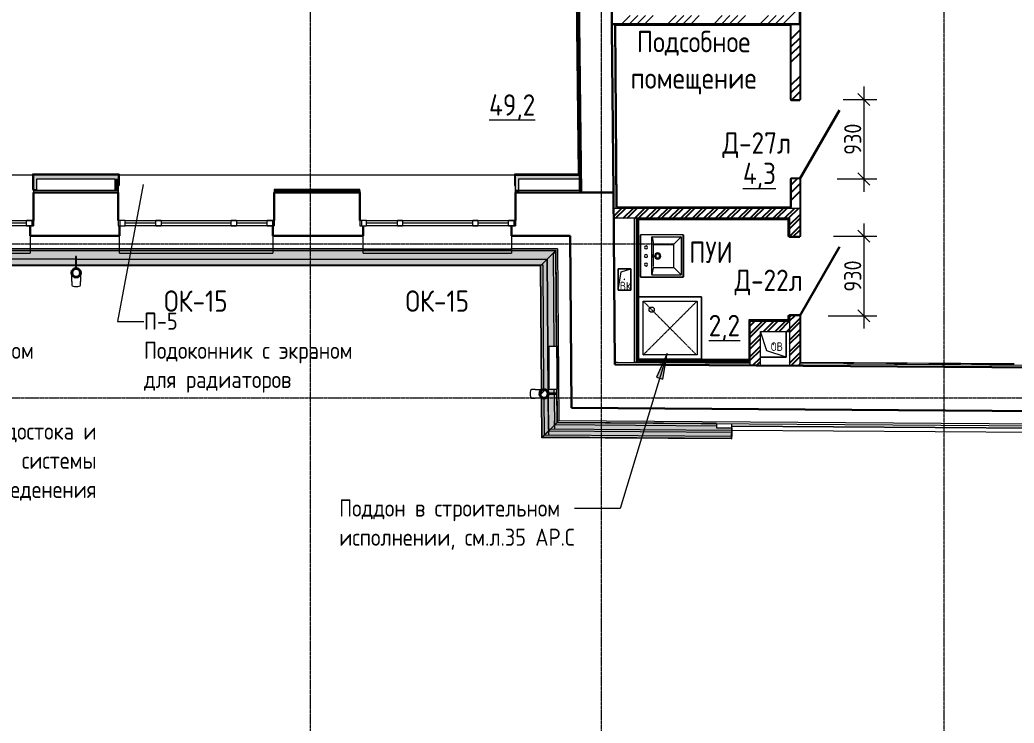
# Model space of a CAD drawing. Header units: millimetres. Extents: x -25149 to 64359, y -29707 to 46678.
# Drawn here: x 35055 to 46668, y -3807 to 4415 of the extents above; entities that cross this region are included whole.
import ezdxf

# ---------------------------------------------------------------- set-up
doc = ezdxf.new("R2010")
doc.units = ezdxf.units.MM
doc.linetypes.add('ADSK_Линия сетки', pattern=[25, 20, -2.5, 0, -2.5])
doc.linetypes.add('Hidden', pattern=[7.14375, 4.7625, -2.38125])
for name, color, linetype, lineweight in [('_ Окна', 7, 'Continuous', 9), ('Аннотация', 7, 'Continuous', 9), ('Двери', 7, 'Continuous', 9), ('Марки дверей', 7, 'Continuous', 20), ('Марки окон', 7, 'Continuous', 20), ('Марки помещений', 7, 'Continuous', 20), ('Обобщенные модели', 7, 'Continuous', 18), ('Ограждение', 7, 'Continuous', 9), ('Окна', 7, 'Continuous', 9), ('Оси', 7, 'Continuous', 9), ('Перекрытие', 7, 'Continuous', 18), ('Размеры', 7, 'Continuous', 5), ('Сантехника', 7, 'Continuous', 18), ('Стены внутренние', 7, 'Continuous', 18), ('Стены наружные', 7, 'Continuous', 18), ('Стены несущие', 7, 'Continuous', 30), ('Стены отделка', 7, 'Continuous', 30), ('Стены штриховка', 7, 'Continuous', 9)]:
    doc.layers.add(name, color=color, linetype=linetype, lineweight=lineweight)
doc.styles.add('GOST Common_2', font='GOST_Common.ttf', dxfattribs={"width": 0.9, "height": 250})
doc.styles.add('GOST Common_4', font='GOST_Common.ttf', dxfattribs={"width": 0.9, "height": 200})
doc.styles.add('GOST Common_5', font='GOST_Common.ttf', dxfattribs={"width": 0.9, "height": 100})
doc.styles.add('GOST Common_6', font='GOST_Common.ttf', dxfattribs={"width": 0.9, "height": 200})
doc.dimstyles.new('ADSK_Основной_2_мм', dxfattribs={"dimscale": 304.8, "dimtxt": 201.142999, "dimasz": 0.463911, "dimexe": 0.492126, "dimexo": 0.492126, "dimgap": 0.098425, "dimtad": 1, "dimrnd": 0.01, "dimdsep": 46, "dimtxsty": 'GOST Common_6', "dimblk1": 'OBLIQUE', "dimblk2": 'OBLIQUE', "dimsah": 1, "dimcen": 0.09, "dimdle": 0.492126, "dimazin": 2, "dimtfac": 1, "dimtdec": 4, "dimtix": 1, "dimtmove": 0, "dimatfit": 3, "dimfxl": 1, "dimtvp": 1, "dimtolj": 1, "dimtzin": 0, "dimlwd": 20, "dimlwe": 20, "dimarcsym": 2})

# ---------------------------------------------------------------- blocks, each defined once
blk = doc.blocks.new('AC_Дверь_Однопольная_Деревянная - 900х2100Н композитная Д-22л-6552334-План 2-го этажа')
at = {"layer": 'Двери', "lineweight": 30}
blk.add_line((465, 75), (-340, 540), dxfattribs=at)
blk = doc.blocks.new('AC_Дверь_Однопольная_Стальная - 900х2100Н Д27л-6552346-План 2-го этажа')
at = {"layer": 'Двери', "lineweight": 30}
blk.add_line((465, 75), (-340, 540), dxfattribs=at)
blk = doc.blocks.new('Sink - Cleaners _1_ - 400 x 500mm-663687-План 2-го этажа')
at = {"layer": 'Сантехника'}
for p, q in [((-249, 5), (-249, 495)), ((-247, 495), (-247, 0)), ((-244, 500), (244, 500)), ((244, 498), (-244, 498)), ((-224, 135), (-224, 470)), ((-219, 475), (219, 475)), ((-219, 470), (-138, 388)), ((219, 470), (137, 388)), ((224, 470), (224, 135)), ((247, 0), (247, 495)), ((249, 495), (249, 5)), ((-134, 155), (-134, 380)), ((-129, 385), (131, 385)), ((136, 155), (136, 380)), ((-219, 135), (-139, 151)), ((219, 130), (-219, 130)), ((-126, 150), (-129, 150)), ((124, 150), (-126, 150)), ((219, 135), (140, 150)), ((-247, 0), (247, 0)), ((244, 0), (-244, 0))]:
    blk.add_line(p, q, dxfattribs=at)
for centre, radius, start, end in [((-244, 495), 5, 90, 180), ((-244, 495), 3, 90, 180), ((-219, 470), 5, 90, 180), ((219, 470), 5, 0, 90), ((244, 495), 5, 0, 90), ((244, 495), 3, 0, 90), ((-129, 380), 5, 90, 180), ((131, 380), 5, 0, 90), ((1, 200), 37.5, 0, 180), ((-219, 135), 5, 180, 270), ((-129, 155), 5, 180, 270), ((1, 200), 37.5, 180, 0), ((1, 200), 23, 0, 180), ((1, 200), 23, 180, 0), ((131, 155), 5, 270, 0), ((219, 135), 5, 270, 360), ((-244, 5), 5, 180, 270), ((-99, 64), 17.5, 0, 180), ((-99, 64), 17.5, 180, 0), ((1, 64), 17.5, 0, 180), ((1, 64), 17.5, 180, 0), ((101, 64), 17.5, 0, 180), ((101, 64), 17.5, 180, 0), ((244, 5), 5, 270, 360)]:
    blk.add_arc(centre, radius, start, end, dxfattribs=at)
for start_param, end_param in [(3.141593, 6.283185), (0, 3.141593)]:
    blk.add_ellipse((1, 137), major_axis=(-12.5, 0), ratio=0.247617, start_param=start_param, end_param=end_param, dxfattribs=at)
blk = doc.blocks.new('Водосток - Тип 1 _карниз больше 490мм_-5298490-План 2-го этажа')
at = {"layer": 'Обобщенные модели', "lineweight": 9}
h = blk.add_hatch(dxfattribs=at)
h.set_pattern_fill('FP_10', color=256, style=0, pattern_type=2)
h.set_pattern_definition([(314.567, (392.8, 41336.54), (106.86455, 105.2614), [])])
h.paths.add_polyline_path([(76, 171), (76, 149), (86, 129), (103, 115), (125, 110), (149, 117), (164, 129), (174, 149), (174, 171), (164, 191), (147, 205), (125, 210), (103, 205), (86, 191)])
at = {"layer": 'Обобщенные модели'}
for p, q in [((75, 306), (75, 264)), ((175, 264), (175, 306)), ((75, 186), (75, 188)), ((75, 184), (75, 186)), ((175, 188), (175, 186)), ((175, 186), (175, 184)), ((120, 109), (120, 11)), ((130, 11), (130, 109))]:
    blk.add_line(p, q, dxfattribs=at)
at = {"layer": 'Обобщенные модели', "flags": 128}
for points in [[(75, 190), (75, 193), (75, 197), (75, 201), (75, 205), (75, 210), (75, 214), (75, 219), (75, 224), (75, 229), (75, 234), (75, 239), (75, 245), (75, 250), (75, 256), (75, 261), (75, 264)], [(175, 264), (175, 258), (175, 252), (175, 247), (175, 242), (175, 236), (175, 231), (175, 226), (175, 221), (175, 216), (175, 212), (175, 207), (175, 203), (175, 199), (175, 195), (175, 191), (175, 190)], [(75, 173), (75, 174), (75, 177), (75, 180), (75, 183), (75, 184)], [(175, 184), (175, 181), (175, 178), (175, 175), (175, 173)]]:
    blk.add_lwpolyline(points, dxfattribs=at)
at = {"layer": 'Обобщенные модели'}
for start, end in [(90, 270), (270, 90)]:
    blk.add_arc((125, 160), 52, start, end, dxfattribs=at)
at = {"layer": 'Обобщенные модели', "lineweight": 40}
for start, end in [(90, 270), (270, 90)]:
    blk.add_arc((125, 160), 50, start, end, dxfattribs=at)
at = {"layer": 'Обобщенные модели'}
for start_param, end_param in [(4.712389, 6.283185), (3.141593, 4.712389)]:
    blk.add_ellipse((125, 306), major_axis=(-50, 0), ratio=0.309017, start_param=start_param, end_param=end_param, dxfattribs=at)
blk = doc.blocks.new('GM_Отверстие прямоугольное _в плите_ - Отверстие-1400775-План 2-го этажа')
at = {"layer": 'Обобщенные модели'}
for p, q in [((-75, -125), (-75, 125)), ((-75, 125), (75, 125)), ((75, 125), (-75, 125)), ((-75, 125), (-75, -125)), ((-37.5, 87.5), (75, 125)), ((75, 125), (75, -125)), ((75, -125), (75, 125)), ((-75, -125), (-37.5, 87.5)), ((75, -125), (-75, -125)), ((-75, -125), (75, -125))]:
    blk.add_line(p, q, dxfattribs=at)
for start, end in [(360, 180), (180, 360), (60, 165), (300, 360), (195, 270)]:
    blk.add_arc((0, 0), 2.5, start, end, dxfattribs=at)
blk = doc.blocks.new('окно трехпол с фрамугой - 1800 и 1820х2300_h___нов_ ок15-2116658-План 2-го этажа')
at = {"layer": '_ Окна', "lineweight": 18}
for p, q in [((-910, 75), (-910, 135)), ((-910, 135), (-830, 135)), ((-830, 135), (-830, 75)), ((-470, 75), (-470, 135)), ((-470, 135), (-410, 135)), ((-410, 135), (-410, 75)), ((410, 75), (410, 135)), ((410, 135), (470, 135)), ((470, 135), (470, 75)), ((830, 135), (830, 75)), ((910, 135), (830, 135)), ((910, 75), (910, 135)), ((-830, 75), (-910, 75)), ((-410, 75), (-470, 75)), ((470, 75), (410, 75)), ((830, 75), (910, 75))]:
    blk.add_line(p, q, dxfattribs=at)
at = {"layer": '_ Окна'}
for p, q in [((-890, 75), (-890, 135)), ((890, 75), (890, 135)), ((-830, 105), (-470, 105)), ((-410, 105), (410, 105)), ((470, 105), (830, 105))]:
    blk.add_line(p, q, dxfattribs=at)
at = {"layer": 'Окна'}
for p, q in [((-910, 135), (-910, 75)), ((-830, 135), (-910, 135)), ((-830, 135), (-470, 135)), ((-410, 135), (-470, 135)), ((-410, 135), (410, 135)), ((470, 135), (410, 135)), ((470, 135), (830, 135)), ((910, 135), (830, 135)), ((910, 75), (910, 135)), ((-910, 75), (-830, 75)), ((-470, 75), (-830, 75)), ((-470, 75), (-410, 75)), ((410, 75), (-410, 75)), ((410, 75), (470, 75)), ((830, 75), (470, 75)), ((830, 75), (910, 75))]:
    blk.add_line(p, q, dxfattribs=at)
blk = doc.blocks.new('окно трехпол с фрамугой - 1800 и 1820х2300_h___нов_ ок15-2116367-План 2-го этажа')
at = {"layer": '_ Окна', "lineweight": 18}
for p, q in [((-910, 75), (-910, 135)), ((-910, 135), (-830, 135)), ((-830, 135), (-830, 75)), ((-470, 75), (-470, 135)), ((-470, 135), (-410, 135)), ((-410, 135), (-410, 75)), ((410, 75), (410, 135)), ((410, 135), (470, 135)), ((470, 135), (470, 75)), ((830, 135), (830, 75)), ((910, 135), (830, 135)), ((910, 75), (910, 135)), ((-830, 75), (-910, 75)), ((-410, 75), (-470, 75)), ((470, 75), (410, 75)), ((830, 75), (910, 75))]:
    blk.add_line(p, q, dxfattribs=at)
at = {"layer": '_ Окна'}
for p, q in [((-890, 75), (-890, 135)), ((890, 75), (890, 135)), ((-830, 105), (-470, 105)), ((-410, 105), (410, 105)), ((470, 105), (830, 105))]:
    blk.add_line(p, q, dxfattribs=at)
at = {"layer": 'Окна'}
for p, q in [((-910, 135), (-910, 75)), ((-830, 135), (-910, 135)), ((-830, 135), (-470, 135)), ((-410, 135), (-470, 135)), ((-410, 135), (410, 135)), ((470, 135), (410, 135)), ((470, 135), (830, 135)), ((910, 135), (830, 135)), ((910, 75), (910, 135)), ((-910, 75), (-830, 75)), ((-470, 75), (-830, 75)), ((-470, 75), (-410, 75)), ((410, 75), (-410, 75)), ((410, 75), (470, 75)), ((830, 75), (470, 75)), ((830, 75), (910, 75))]:
    blk.add_line(p, q, dxfattribs=at)
blk = doc.blocks.new('окно трехпол с фрамугой - 1800 и 1820х2300_h___нов_ ок15-2116654-План 2-го этажа')
at = {"layer": '_ Окна', "lineweight": 18}
for p, q in [((-910, 75), (-910, 135)), ((-910, 135), (-830, 135)), ((-830, 135), (-830, 75)), ((-470, 75), (-470, 135)), ((-470, 135), (-410, 135)), ((-410, 135), (-410, 75)), ((410, 75), (410, 135)), ((410, 135), (470, 135)), ((470, 135), (470, 75)), ((830, 135), (830, 75)), ((910, 135), (830, 135)), ((910, 75), (910, 135)), ((-830, 75), (-910, 75)), ((-410, 75), (-470, 75)), ((470, 75), (410, 75)), ((830, 75), (910, 75))]:
    blk.add_line(p, q, dxfattribs=at)
at = {"layer": '_ Окна'}
for p, q in [((-890, 75), (-890, 135)), ((890, 75), (890, 135)), ((-830, 105), (-470, 105)), ((-410, 105), (410, 105)), ((470, 105), (830, 105))]:
    blk.add_line(p, q, dxfattribs=at)
at = {"layer": 'Окна'}
for p, q in [((-910, 135), (-910, 75)), ((-830, 135), (-910, 135)), ((-830, 135), (-470, 135)), ((-410, 135), (-470, 135)), ((-410, 135), (410, 135)), ((470, 135), (410, 135)), ((470, 135), (830, 135)), ((910, 135), (830, 135)), ((910, 75), (910, 135)), ((-910, 75), (-830, 75)), ((-470, 75), (-830, 75)), ((-470, 75), (-410, 75)), ((410, 75), (-410, 75)), ((410, 75), (470, 75)), ((830, 75), (470, 75)), ((830, 75), (910, 75))]:
    blk.add_line(p, q, dxfattribs=at)
blk = doc.blocks.new('GM_Отверстие прямоугольное _в плите_ - Отверстие-2266951-План 2-го этажа')
at = {"layer": 'Обобщенные модели'}
for p, q in [((-150, -150), (-150, 150)), ((-150, 150), (-150, -150)), ((-75, 75), (150, 150)), ((-150, -150), (-75, 75)), ((150, -150), (-150, -150)), ((-150, -150), (150, -150))]:
    blk.add_line(p, q, dxfattribs=at)
for start, end in [(360, 180), (180, 360), (60, 165), (300, 360), (195, 270)]:
    blk.add_arc((0, 0), 2.5, start, end, dxfattribs=at)
blk = doc.blocks.new('Водосток - Тип 1 _карниз больше 490мм_-5162063-План 2-го этажа')
at = {"layer": 'Обобщенные модели'}
for p, q in [((75, 306), (75, 264)), ((175, 264), (175, 306)), ((120, 109), (120, -30)), ((130, -30), (130, 109)), ((120, -30), (130, -30))]:
    blk.add_line(p, q, dxfattribs=at)
at = {"layer": 'Обобщенные модели', "flags": 128}
for points in [[(75, 173), (75, 174), (75, 177), (75, 180), (75, 183), (75, 186), (75, 190), (75, 193), (75, 197), (75, 201), (75, 205), (75, 210), (75, 214), (75, 219), (75, 224), (75, 229), (75, 234), (75, 239), (75, 245), (75, 250), (75, 256), (75, 261), (75, 264)], [(175, 264), (175, 258), (175, 252), (175, 247), (175, 242), (175, 236), (175, 231), (175, 226), (175, 221), (175, 216), (175, 212), (175, 207), (175, 203), (175, 199), (175, 195), (175, 191), (175, 188), (175, 184), (175, 181), (175, 178), (175, 175), (175, 173)]]:
    blk.add_lwpolyline(points, dxfattribs=at)
at = {"layer": 'Обобщенные модели'}
for start, end in [(90, 270), (270, 90)]:
    blk.add_arc((125, 160), 52, start, end, dxfattribs=at)
at = {"layer": 'Обобщенные модели', "lineweight": 40}
for start, end in [(90, 270), (270, 90)]:
    blk.add_arc((125, 160), 50, start, end, dxfattribs=at)
at = {"layer": 'Обобщенные модели'}
for start_param, end_param in [(4.712389, 6.283185), (3.141593, 4.712389)]:
    blk.add_ellipse((125, 306), major_axis=(-50, 0), ratio=0.309017, start_param=start_param, end_param=end_param, dxfattribs=at)
blk = doc.blocks.new('Ограждение - Ограждение-4657787-План 2-го этажа')
at = {"layer": 'Ограждение', "true_color": 0x373f43, "transparency": 33554432}
for points in [[(39966, 1539), (41136, 1539), (41314, 1717), (33090, 1717), (33090, 1698), (32690, 1698), (32690, 1717), (30780, 1717), (30780, 1539), (35706, 1539), (35707, 1648), (35716, 1648), (35716, 1539), (38919, 1539)], [(41152, -470), (41329, -291), (41326, 96), (41235, 96), (41235, 596), (41322, 596), (41314, 1717), (41136, 1539), (41147, 85), (41166, 94), (41189, 94), (41211, 83), (41224, 66), (41229, 43), (41224, 21), (41209, 3), (41189, -7), (41166, -7), (41148, 1), (41150, -233)], [(43369, -485), (43370, -356), (43191, -354), (43191, -305), (41329, -292), (41152, -470), (43191, -484)], [(43191, -305), (43191, -304), (43191, -305)], [(43369, -485), (43370, -481), (41156, -466), (41153, -470), (43341, -485)]]:
    blk.add_hatch(color=149, dxfattribs=at).paths.add_polyline_path(points)
h = blk.add_hatch(color=149, dxfattribs=at)
h.paths.add_polyline_path([(39966, 1538), (41136, 1539), (41140, 1543), (35716, 1543), (35716, 1538), (38919, 1538)])
h.paths.add_polyline_path([(35647, 1538), (35706, 1539), (35706, 1543), (30780, 1543), (30780, 1538), (35516, 1538)])
h = blk.add_hatch(color=149, dxfattribs=at)
h.paths.add_polyline_path([(41151, -470), (41156, -465), (41152, 0), (41148, 1), (41151, -470)])
h.paths.add_polyline_path([(41147, 85), (41151, 87), (41140, 1543), (41136, 1538), (41147, 92)])
h = blk.add_hatch(color=149, dxfattribs=at)
h.paths.add_polyline_path([(41329, -292), (41330, -291), (41329, -291)])
h.paths.add_polyline_path([(41322, 596), (41323, 596), (41319, 970)])
at = {"layer": 'Ограждение'}
for p, q in [((41314, 1717), (33090, 1717)), ((41314, 1717), (33090, 1717)), ((33433, 1718), (35174, 1718)), ((35174, 1718), (33433, 1718)), ((36218, 1718), (38009, 1718)), ((38009, 1718), (36218, 1718)), ((39063, 1718), (40799, 1718)), ((40799, 1718), (39063, 1718)), ((41136, 1539), (41314, 1717)), ((41314, 1717), (41138, 1540)), ((41314, 1717), (41315, 1718)), ((41322, 596), (41314, 1717)), ((41322, 596), (41314, 1717)), ((35707, 1544), (30780, 1544)), ((35707, 1543), (30780, 1543)), ((35707, 1542), (30780, 1542)), ((35707, 1542), (30780, 1542)), ((35707, 1540), (30780, 1540)), ((35707, 1540), (30780, 1540)), ((35707, 1540), (30780, 1540)), ((35707, 1540), (30780, 1540)), ((35707, 1539), (30780, 1539)), ((35707, 1538), (30780, 1538)), ((41142, 1544), (35716, 1544)), ((41140, 1543), (35716, 1543)), ((41140, 1542), (35716, 1542)), ((41140, 1542), (35716, 1542)), ((41138, 1540), (35716, 1540)), ((41138, 1540), (35716, 1540)), ((41138, 1540), (35716, 1540)), ((41137, 1540), (35716, 1540)), ((41136, 1539), (35716, 1539)), ((41136, 1538), (35716, 1538)), ((41137, 1540), (41136, 1538)), ((41136, 1539), (41138, 1540)), ((41138, 1540), (41136, 1539)), ((41147, 85), (41136, 1539)), ((41147, 85), (41136, 1538)), ((41148, 86), (41137, 1540)), ((41138, 1540), (41142, 1544)), ((41140, 1543), (41138, 1540)), ((41138, 1540), (41140, 1543)), ((41140, 1543), (41138, 1540)), ((41138, 1540), (41140, 1542)), ((41140, 1542), (41138, 1540)), ((41138, 1540), (41138, 1540)), ((41149, 86), (41138, 1540)), ((41149, 86), (41138, 1540)), ((41149, 86), (41138, 1540)), ((41142, 1544), (41140, 1543)), ((41151, 87), (41140, 1543)), ((41140, 1542), (41140, 1542)), ((41151, 87), (41140, 1542)), ((41151, 87), (41140, 1542)), ((41153, 88), (41142, 1544)), ((41151, -470), (41148, 1)), ((41152, -470), (41148, 1)), ((41153, -468), (41149, 1)), ((41153, -469), (41149, 1)), ((41153, -469), (41149, 1)), ((41153, -468), (41150, 1)), ((41329, -292), (41326, 96)), ((41329, -292), (41326, 96)), ((41155, -466), (41151, 0)), ((41155, -466), (41152, 0)), ((41156, -466), (41152, 0)), ((41157, -465), (41153, -1)), ((41152, -470), (41329, -292)), ((41329, -292), (41153, -468)), ((41329, -292), (41330, -291)), ((43191, -305), (41329, -292)), ((43191, -305), (41329, -292)), ((41330, -271), (41330, -291)), ((43370, -356), (43369, -485)), ((43369, -484), (43370, -356)), ((41153, -469), (41151, -470)), ((43369, -485), (41151, -470)), ((41152, -470), (41153, -468)), ((41153, -468), (41152, -470)), ((43369, -485), (41152, -470)), ((41153, -468), (41157, -465)), ((41156, -466), (41153, -468)), ((41153, -468), (41155, -466)), ((41155, -466), (41153, -468)), ((41153, -468), (41156, -466)), ((41156, -466), (41153, -468)), ((41153, -469), (41153, -468)), ((43369, -484), (41153, -468)), ((43369, -484), (41153, -468)), ((43369, -484), (41153, -469)), ((43369, -484), (41153, -469)), ((41155, -466), (41155, -466)), ((43370, -482), (41155, -466)), ((43370, -482), (41155, -466)), ((41157, -465), (41156, -466)), ((43370, -481), (41156, -466)), ((43370, -480), (41157, -465)), ((43370, -480), (43369, -484)), ((43369, -484), (43370, -481)), ((43370, -481), (43369, -484)), ((43369, -484), (43370, -481)), ((43369, -484), (43370, -482)), ((43370, -482), (43369, -484)), ((43369, -485), (43369, -484)), ((43369, -484), (43369, -485)), ((43369, -485), (43369, -484)), ((43369, -484), (43369, -484)), ((43370, -481), (43370, -480)), ((43370, -482), (43370, -482))]:
    blk.add_line(p, q, dxfattribs=at)
blk = doc.blocks.new('Shower Tray _1_ - 730 x 730mm-665911-План 2-го этажа')
at = {"layer": 'Сантехника'}
for p, q in [((365, 365), (-365, 365)), ((-365, 365), (365, 365)), ((365, -365), (365, 365)), ((365, 365), (365, -365)), ((-315, -315), (-315, 315)), ((-315, 315), (315, 315)), ((315, 315), (315, -315)), ((315, -315), (-315, -315)), ((-365, -365), (365, -365)), ((365, -365), (-365, -365))]:
    blk.add_line(p, q, dxfattribs=at)
at = {"layer": 'Сантехника', "color": 8, "linetype": 'Hidden', "lineweight": 9, "true_color": 0x808080}
for p, q in [((-315, -315), (315, 315)), ((-315, 315), (304, -310))]:
    blk.add_line(p, q, dxfattribs=at)
at = {"layer": 'Сантехника'}
blk.add_circle((-215, 215), 30, dxfattribs=at)
blk = doc.blocks.new('_Oblique')
at = {"color": 0, "linetype": 'ByBlock', "lineweight": -2}
blk.add_line((-0.5, -0.5), (0.5, 0.5), dxfattribs=at)
blk = doc.blocks.new('DIMBLOCK34-План 2-го этажа')
at = {"layer": 'Defpoints', "color": 0, "transparency": 16777216}
for p in [(44521, 3485), (44452, 2555), (44913, 2555)]:
    blk.add_point(p, dxfattribs=at)
at = {"layer": 'Размеры', "color": 0, "transparency": 16777216}
for p, q in [((44913, 3635), (44913, 2405)), ((44671, 3485), (45063, 3485)), ((44602, 2555), (45063, 2555))]:
    blk.add_line(p, q, dxfattribs=at)
at = {"layer": 'Размеры', "color": 0, "transparency": 16777216, "xscale": 141.4, "yscale": 141.4, "zscale": 141.4}
for p, rotation in [((44913, 3485), 90), ((44913, 2555), 270)]:
    blk.add_blockref('_Oblique', p, dxfattribs=dict(at, rotation=rotation))
at = {"layer": 'Размеры', "color": 0, "transparency": 16777216, "insert": (44783, 3020), "char_height": 200, "width": 454.11, "attachment_point": 5, "rotation": 90, "style": 'GOST Common_6'}
blk.add_mtext('\\A1;930', dxfattribs=at)
blk = doc.blocks.new('DIMBLOCK35-План 2-го этажа')
at = {"layer": 'Defpoints', "color": 0, "transparency": 16777216}
for p in [(44407, 1885), (44346, 955), (44913, 955)]:
    blk.add_point(p, dxfattribs=at)
at = {"layer": 'Размеры', "color": 0, "transparency": 16777216}
for p, q in [((44913, 2035), (44913, 805)), ((44557, 1885), (45063, 1885)), ((44496, 955), (45063, 955))]:
    blk.add_line(p, q, dxfattribs=at)
at = {"layer": 'Размеры', "color": 0, "transparency": 16777216, "xscale": 141.4, "yscale": 141.4, "zscale": 141.4}
for p, rotation in [((44913, 1885), 90), ((44913, 955), 270)]:
    blk.add_blockref('_Oblique', p, dxfattribs=dict(at, rotation=rotation))
at = {"layer": 'Размеры', "color": 0, "transparency": 16777216, "insert": (44783, 1420), "char_height": 200, "width": 454.11, "attachment_point": 5, "rotation": 90, "style": 'GOST Common_6'}
blk.add_mtext('\\A1;930', dxfattribs=at)

msp = doc.modelspace()

# ---------------------------------------------------------------- hatches: boundary and pattern name
at = {"lineweight": 9}
h = msp.add_hatch(dxfattribs=at)
h.set_pattern_fill('ANSI34', color=256, scale=20)
h.paths.add_polyline_path([(44165, 8295), (44065, 8295), (44065, 5420), (44165, 5420), (44165, 5427.057)])
h.paths.add_polyline_path([(44165, 8627.057), (43455, 8627.057), (43455, 8527.057), (44065, 8527.057), (44065, 8295), (44165, 8295)])
h.paths.add_polyline_path([(42385, 8627.057), (41921.053, 8627.057), (41922.154, 8527.057), (42385, 8527.057)])
h.paths.add_polyline_path([(44153.112, 4365), (44165, 4365), (44165, 5420), (44065, 5420), (44065, 4365), (44140, 4365)])
h.paths.add_polyline_path([(38250.985, -6206.691), (38646.485, -6206.691), (38646.485, -5435.1), (38250.985, -5435.1)], flags=9)
h.paths.add_polyline_path([(-199.015, -5862.506), (196.485, -5862.506), (196.485, -5090.915), (-199.015, -5090.915)], flags=9)
h.paths.add_polyline_path([(2800.985, -5862.506), (3196.485, -5862.506), (3196.485, -5090.915), (2800.985, -5090.915)], flags=9)
h.paths.add_polyline_path([(6935.685, -5862.506), (7362.685, -5862.506), (7362.685, -5090.915), (6935.685, -5090.915)], flags=9)
h.paths.add_polyline_path([(9950.985, -5862.506), (10346.485, -5862.506), (10346.485, -5090.915), (9950.985, -5090.915)], flags=9)
h.paths.add_polyline_path([(17850.985, -5862.506), (18246.485, -5862.506), (18246.485, -5090.915), (17850.985, -5090.915)], flags=9)
h.paths.add_polyline_path([(30349.434, -5862.506), (30744.934, -5862.506), (30744.934, -5090.915), (30349.434, -5090.915)], flags=9)
h.paths.add_polyline_path([(41650.985, -5862.506), (42046.485, -5862.506), (42046.485, -5090.915), (41650.985, -5090.915)], flags=9)
h.paths.add_polyline_path([(48603.735, -5862.506), (49093.735, -5862.506), (49093.735, -5090.915), (48603.735, -5090.915)], flags=9)
h.paths.add_polyline_path([(-6667.515, -5862.506), (-6335.015, -5862.506), (-6335.015, -5090.915), (-6667.515, -5090.915)], flags=9)
h.paths.add_polyline_path([(55072.235, -5862.506), (55625.235, -5862.506), (55625.235, -5090.915), (55072.235, -5090.915)], flags=9)
h.paths.add_polyline_path([(-10729.051, -458.078), (-10270.551, -458.078), (-10270.551, 313.513), (-10729.051, 313.513)], flags=9)
h.paths.add_polyline_path([(-10713.301, 7841.922), (-10286.301, 7841.922), (-10286.301, 8613.513), (-10713.301, 8613.513)], flags=9)
h.paths.add_polyline_path([(-10698.001, 12491.922), (-10302.501, 12491.922), (-10302.501, 13263.513), (-10698.001, 13263.513)], flags=9)
h.paths.add_polyline_path([(-10729.051, 19791.922), (-10270.551, 19791.922), (-10270.551, 20563.513), (-10729.051, 20563.513)], flags=9)
h.paths.add_polyline_path([(-10698.001, 36091.922), (-10302.501, 36091.922), (-10302.501, 36863.513), (-10698.001, 36863.513)], flags=9)
h.paths.add_polyline_path([(-10745.251, 42591.922), (-10255.251, 42591.922), (-10255.251, 43363.513), (-10745.251, 43363.513)], flags=9)
h.paths.add_polyline_path([(-10713.301, 1341.922), (-10286.301, 1341.922), (-10286.301, 2113.513), (-10713.301, 2113.513)], flags=9)
h.paths.add_polyline_path([(45572.235, -5862.506), (46125.235, -5862.506), (46125.235, -5090.915), (45572.235, -5090.915)], flags=9)
h = msp.add_hatch(dxfattribs=at)
h.set_pattern_fill('ANSI34', color=256, scale=20)
h.paths.add_polyline_path([(44065, 4365), (44065, 4465), (41966.855, 4464.93), (41967.955, 4365), (44040, 4365)])
h = msp.add_hatch()
h.set_pattern_fill('ANSI34', color=256, scale=20)
h.paths.add_polyline_path([(44165, 4365), (44065.002, 4365), (44065.002, 3485), (44165, 3485)])
h.paths.add_polyline_path([(44165, 2555), (44065.002, 2555), (44065.002, 2215), (44165, 2215)])
h = msp.add_hatch()
h.set_pattern_fill('ANSI32', color=256, scale=10)
h.paths.add_polyline_path([(44045, 892.075), (43585, 892.075), (43585, 372.913), (43705, 372.072), (43705, 772.075), (44045, 772.075)])
h.paths.add_polyline_path([(44165, 955), (44045, 955), (44045, 827.075), (44045, 369.692), (44165, 368.851), (44165, 398.852)])
h.paths.add_polyline_path([(44165, 2215), (41990.983, 2215), (41991.891, 2095), (44045, 2095), (44045, 1885), (44165, 1885)])
at = {"layer": 'Аннотация'}
msp.add_hatch(color=256, dxfattribs=at).paths.add_polyline_path([(42616.057, 513.539), (42491.073, 237.968), (42566.655, 215.01)])
at = {"layer": 'Стены внутренние'}
for points in [[(35254.136, 2430.232), (35254.136, 2598.232), (35214.136, 2598.232), (35214.136, 2430.232)], [(36204.14, 2558.232), (36204.14, 2598.232), (35254.136, 2598.232), (35254.136, 2558.232), (36164.14, 2558.232)], [(36164.14, 2430.232), (36204.14, 2430.232), (36204.14, 2558.232), (36164.14, 2558.232)], [(40884.135, 2408.232), (40884.135, 2598.232), (40844.135, 2598.232), (40844.135, 2408.232)], [(41607.814, 2558.232), (41607.374, 2598.232), (40884.135, 2598.232), (40884.135, 2558.232), (41535.901, 2558.232)]]:
    msp.add_hatch(color=256, dxfattribs=at).paths.add_polyline_path(points)
at = {"layer": 'Стены внутренние', "lineweight": 9}
h = msp.add_hatch(dxfattribs=at)
h.set_pattern_fill('FP_6', color=256, style=0, pattern_type=2)
h.set_pattern_definition([(0, (0, 0), (406.4, 101.6), [33.528, -271.272, 33.528, -271.272, -1625.6]), (0, (0, 0), (406.4, 101.6), [-609.6, 33.528, -576.072, 33.528, -271.272, -711.2]), (0, (0, 0), (406.4, 101.6), [-1524, 33.528, -169.672, 33.528, -474.472]), (120, (152.4, 50.8), (-291.18818, 301.15272), [33.528, -271.272, 33.528, -271.272, -1625.6]), (120, (152.4, 50.8), (-291.18818, 301.15272), [-609.6, 33.528, -576.072, 33.528, -271.272, -711.2]), (120, (152.4, 50.8), (-291.18818, 301.15272), [-1524, 33.528, -169.672, 33.528, -474.472]), (240, (203.2, 254), (-115.21182, -402.75272), [33.528, -271.272, 33.528, -271.272, -1625.6]), (240, (203.2, 254), (-115.21182, -402.75272), [-609.6, 33.528, -576.072, 33.528, -271.272, -711.2]), (240, (203.2, 254), (-115.21182, -402.75272), [-1524, 33.528, -169.672, 33.528, -474.472])])
h.paths.add_polyline_path([(43585, 411.474), (43585, 426.474), (42285, 426.474), (42285, 411.474)])

# ---------------------------------------------------------------- linework, layer by layer
at = {"layer": 'Аннотация'}
for p, q in [((36494.085, 2489.793), (36197.294, 888.311)), ((36197.294, 888.311), (36504.153, 888.311)), ((42616.057, 513.539), (42066.135, -1296.865)), ((42616.057, 513.539), (42491.073, 237.968)), ((42566.655, 215.01), (42616.057, 513.539)), ((42491.073, 237.968), (42566.655, 215.01)), ((41681.966, -1296.865), (41534.41, -1296.865)), ((42066.135, -1296.865), (41681.966, -1296.865))]:
    msp.add_line(p, q, dxfattribs=at)
at = {"layer": 'Оси', "color": 252, "linetype": 'ADSK_Линия сетки'}
for p, q in [((45849.565, -5029.374), (45849.565, 42991.845)), ((41849.565, -5029.374), (41849.565, 20205)), ((38449.565, -5373.559), (38449.565, 19860.814)), ((-10114.729, 1795), (42695.51, 1795)), ((-10114.729, -5), (50212.269, -5))]:
    msp.add_line(p, q, dxfattribs=at)
at = {"layer": 'Перекрытие'}
for p, q in [((41973.183, 4365), (41967.955, 4365)), ((44065, 3470), (44065, 3485)), ((44165, 3470), (44065, 3470)), ((35202.248, 2598.232), (33129.47, 2598.232)), ((40832.289, 2598.232), (36216.14, 2598.232)), ((44065, 2555), (44065, 2570)), ((44065, 2570), (44165, 2570)), ((40843.135, 2068.232), (40843.135, 2478.232)), ((35214.136, 2418.232), (35214.136, 2430.232)), ((36204.134, 2430.232), (36204.134, 2398.232)), ((39024.135, 2418.232), (39024.135, 2398.232))]:
    msp.add_line(p, q, dxfattribs=at)
for points in [[(44165, 1870), (44045, 1870), (44045, 1885)], [(44045, 955), (44045, 970), (44165, 970)]]:
    msp.add_lwpolyline(points, dxfattribs=at)
at = {"layer": 'Стены наружные'}
for p, q in [((35174.136, 1738.232), (33434.136, 1738.232)), ((33434.136, 1688.232), (35174.136, 1688.232)), ((35174.136, 1717.232), (35174.136, 1688.232)), ((38009.14, 1738.232), (36219.14, 1738.232)), ((36219.14, 1718.232), (36219.14, 1738.232)), ((36219.14, 1688.232), (36219.14, 1717.232)), ((36219.14, 1688.232), (38009.14, 1688.232)), ((38009.14, 1717.232), (38009.14, 1688.232)), ((39064.135, 1738.232), (40799.135, 1738.232)), ((39064.135, 1718.232), (39064.135, 1738.232)), ((39064.135, 1688.232), (39064.135, 1717.232)), ((39064.135, 1688.232), (40799.135, 1688.232)), ((40799.135, 1717.232), (40799.135, 1688.232)), ((41313.948, 1688.232), (41284.947, 1688.232)), ((41284.947, 1688.232), (41293.208, 596.078)), ((41313.949, 1688.074), (41284.95, 1687.855)), ((35706.597, 1618.232), (30780.167, 1618.232)), ((35706.74, 1548.232), (30780.167, 1548.232)), ((41166.003, 1548.232), (35716.113, 1548.232)), ((35716.256, 1618.232), (41215.475, 1618.232)), ((41177, 94.326), (41166.003, 1548.232)), ((41227.315, 52.772), (41215.475, 1618.232)), ((41215.475, 1618.232), (41227.316, 52.767)), ((41230.517, -370.62), (41227.448, 35.247)), ((41227.449, 35.252), (41231.048, -440.623)), ((41297.343, 49.368), (41296.989, 96.078)), ((41297.416, 39.709), (41300.523, -371.11)), ((41181.044, -440.273), (41177.767, -7.064)), ((41299.417, -321.101), (41299.767, -271.102)), ((43190.954, -334.346), (41300.145, -321.106)), ((47450.239, -364.17), (43370.948, -335.606)), ((43370.948, -335.606), (47450.239, -364.17)), ((43369.688, -455.598), (41181.045, -440.273)), ((43370.178, -385.602), (41230.517, -370.62)), ((41230.671, -390.619), (43370.038, -405.599)), ((43370.598, -405.603), (43370.248, -455.602)), ((43370.598, -355.604), (43370.388, -385.603)), ((47449.913, -414.169), (43370.388, -385.603))]:
    msp.add_line(p, q, dxfattribs=at)
at = {"layer": 'Стены несущие'}
for p, q in [((41989.598, 2398.232), (41918.619, 8848.292)), ((41544.105, 8347.642), (41609.621, 2394.05)), ((44165, 4365), (44165, 5420)), ((44165, 4365), (41967.955, 4365)), ((35214.136, 2398.232), (35214.136, 2068.232)), ((36204.14, 2398.232), (35214.136, 2398.232)), ((36204.14, 2068.232), (36204.14, 2398.232)), ((38024.14, 2398.232), (38024.14, 2068.232)), ((39024.135, 2398.232), (38024.14, 2398.232)), ((39024.135, 2068.232), (39024.135, 2398.232)), ((40844.135, 2398.232), (40844.135, 2068.232)), ((41989.598, 2398.232), (40844.135, 2398.232)), ((42004.832, 383.977), (41989.598, 2398.232)), ((35174.136, 2008.232), (35174.136, 1888.232)), ((36219.14, 1888.232), (36219.14, 2008.232)), ((38009.14, 2008.232), (38009.14, 1888.232)), ((39064.135, 1888.232), (39064.135, 2008.232)), ((40799.135, 2008.232), (40799.135, 1888.232)), ((36219.14, 1888.232), (35174.136, 1888.232)), ((39064.135, 1888.232), (38009.14, 1888.232)), ((41483.44, 1888.232), (40799.135, 1888.232)), ((41483.44, 1888.232), (41498.648, -122.491)), ((48794.341, 336.436), (42004.832, 383.977)), ((41498.648, -122.491), (49308.254, -177.175))]:
    msp.add_line(p, q, dxfattribs=at)
at = {"layer": 'Стены отделка', "lineweight": 9}
for p, q in [((44177, 3485), (44177, 8637.057)), ((41609.353, 2418.332), (41544.948, 8348.905)), ((41536.255, 7307.642), (41589.355, 2418.114)), ((41530.716, 6712.661), (41575.268, 2610.232)), ((42004.607, 413.784), (41974.722, 4365)), ((42020.984, 2215), (42004.723, 4365)), ((42032.894, 2227), (42016.814, 4353)), ((42016.814, 4353), (44053.002, 4353)), ((44053.002, 4353), (44053.002, 3485)), ((44053.002, 3485), (44177, 3485)), ((35202.136, 2608.232), (35202.136, 2430.232)), ((36214.14, 2610.232), (35204.136, 2610.232)), ((36204.14, 2598.232), (35214.136, 2598.232)), ((35214.136, 2598.232), (35214.136, 2430.232)), ((35254.136, 2558.232), (36164.14, 2558.232)), ((35254.136, 2430.232), (35254.136, 2558.232)), ((36164.14, 2558.232), (36164.14, 2430.232)), ((36204.14, 2598.232), (36204.14, 2430.232)), ((36216.14, 2478.232), (36216.14, 2608.232)), ((40832.135, 2608.232), (40832.135, 2478.232)), ((41575.268, 2610.232), (40834.135, 2610.232)), ((40844.135, 2398.232), (40844.135, 2598.232)), ((40844.135, 2598.232), (41607.374, 2598.232)), ((40884.135, 2558.232), (41607.814, 2558.232)), ((40884.135, 2408.232), (40884.135, 2558.232)), ((44177, 2555), (44053.002, 2555)), ((44053.002, 2555), (44053.002, 2227)), ((44177, 1885), (44177, 2555)), ((36204.14, 2478.232), (36216.14, 2478.232)), ((40832.135, 2478.232), (40844.135, 2478.232)), ((35202.136, 2430.232), (35254.136, 2430.232)), ((36204.14, 2418.232), (35214.136, 2418.232)), ((35214.136, 2418.232), (35214.136, 2398.232)), ((36164.14, 2430.232), (36204.14, 2430.232)), ((36204.14, 2398.232), (36204.14, 2418.232)), ((36204.14, 2398.232), (36204.14, 2398.232)), ((38024.14, 2430.232), (38024.14, 2398.232)), ((39024.135, 2430.232), (38024.14, 2430.232)), ((39023.135, 2418.232), (39024.135, 2418.232)), ((39024.135, 2418.232), (39024.135, 2430.232)), ((39024.135, 2398.232), (39024.135, 2398.232)), ((41609.575, 2418.232), (40844.135, 2418.232)), ((40844.135, 2408.232), (40884.135, 2408.232)), ((41589.355, 2418.114), (41609.353, 2418.332)), ((41609.575, 2398.232), (41609.575, 2418.232)), ((41990.983, 2215), (44165, 2215)), ((44053.002, 2227), (42032.894, 2227)), ((44045, 2095), (41991.929, 2095)), ((42230, 2095), (42230, 412.401)), ((42270, 412.401), (42270, 2095)), ((42285, 2080), (44036, 2080)), ((42285, 444.474), (42285, 2080)), ((44026, 2080), (44026, 1885)), ((35174.136, 1888.232), (35174.136, 1718.232)), ((36219.14, 1888.232), (36219.14, 1888.232)), ((36219.14, 1738.232), (36219.14, 1888.232)), ((38009.14, 1888.232), (38009.14, 1718.232)), ((39064.135, 1888.232), (39064.135, 1888.232)), ((39064.135, 1738.232), (39064.135, 1888.232)), ((40799.135, 1888.232), (40799.135, 1718.232)), ((44026, 1885), (44177, 1885)), ((36219.14, 1738.232), (35174.136, 1738.232)), ((35174.136, 1718.232), (36219.14, 1718.232)), ((39064.135, 1738.232), (38009.14, 1738.232)), ((38009.14, 1718.232), (39064.135, 1718.232)), ((41334.571, 1738.232), (40799.135, 1738.232)), ((40799.135, 1718.232), (41314.721, 1718.232)), ((41314.721, 1718.232), (41329.92, -291.314)), ((41334.571, 1718.232), (41334.571, 1738.232)), ((41334.571, 1738.232), (41349.771, -271.452)), ((44177, 955), (44026, 955)), ((44026, 955), (44026, 907.075)), ((44045, 955), (44045, 827.075)), ((44177, 410.769), (44177, 955)), ((44045, 827.075), (44045, 369.902)), ((43705, 772.075), (44045, 772.075)), ((43705, 372.072), (43705, 772.075)), ((41334.571, 596.078), (41234.571, 596.078)), ((41234.571, 596.078), (41234.571, 96.078)), ((41334.571, 96.078), (41334.571, 596.078)), ((42004.607, 413.784), (42034.606, 414.01)), ((42005.042, 413.976), (42004.832, 383.977)), ((42005.042, 413.976), (43585, 402.913)), ((42230, 412.401), (42270, 412.401)), ((42270, 427.974), (42285, 427.974)), ((43585, 444.474), (42285, 444.474)), ((42285, 427.974), (42285, 411.474)), ((42285, 411.474), (43585, 411.474)), ((44165, 398.852), (46668.062, 381.326)), ((44165, 368.851), (44165, 398.852)), ((44165, 398.852), (48794.551, 366.435)), ((46668.146, 393.325), (44177, 410.769)), ((41234.571, 96.078), (41334.571, 96.078)), ((41329.92, -291.314), (49479.558, -348.379)), ((49459.405, -328.237), (41349.771, -271.452)), ((43191.164, -304.346), (43190.814, -354.345)), ((43370.808, -355.605), (43371.158, -305.607)), ((43190.814, -354.345), (43370.808, -355.605))]:
    msp.add_line(p, q, dxfattribs=at)
for points in [[(44026, 907.075), (43570, 907.075), (43570, 444.474)], [(43585, 372.913), (43585, 892.075), (44045, 892.075)]]:
    msp.add_lwpolyline(points, dxfattribs=at)
at = {"layer": 'Стены штриховка'}
for p, q in [((44175, 3485), (44175, 8639.057)), ((41532.716, 6712.683), (41577.289, 2608.232)), ((42030.909, 2225), (42014.799, 4355)), ((42014.799, 4355), (44055.002, 4355)), ((44055.002, 4355), (44055.002, 3485)), ((44065, 3485), (44065, 4365)), ((44065.002, 3485), (44065.002, 4353)), ((44165, 4365), (44165, 3485)), ((35204.136, 2610.232), (35202.136, 2610.232)), ((35202.136, 2610.232), (35202.136, 2608.232)), ((36216.14, 2608.232), (35202.136, 2608.232)), ((35204.136, 2610.232), (35204.136, 2430.232)), ((36216.14, 2610.232), (36214.14, 2610.232)), ((36214.14, 2610.232), (36214.14, 2478.232)), ((36216.14, 2608.232), (36216.14, 2610.232)), ((40834.135, 2610.232), (40832.135, 2610.232)), ((40832.135, 2610.232), (40832.135, 2608.232)), ((41577.289, 2608.232), (40832.135, 2608.232)), ((40834.135, 2610.232), (40834.135, 2478.232)), ((44055.002, 2555), (44055.002, 2225)), ((44065, 2555), (44065, 2223.998)), ((44065.002, 2215), (44065.002, 2555)), ((44165, 2555), (44165, 1885)), ((44175, 1885), (44175, 2555)), ((39024.135, 2428.232), (38024.14, 2428.232)), ((38024.14, 2418.232), (39023.135, 2418.232)), ((44055.002, 2225), (42030.909, 2225)), ((42257, 412.401), (42257, 2095)), ((44036, 2095), (44036, 1885)), ((44045, 2095), (44045, 1885)), ((42276, 2089), (44036, 2089)), ((42276, 427.974), (42276, 2089)), ((44036, 955), (44036, 892.075)), ((44165, 955), (44165, 398.852)), ((44175, 408.783), (44175, 955)), ((43585, 435.474), (42285, 435.474)), ((42285, 435.474), (42285, 427.974)), ((43585, 426.474), (42285, 426.474)), ((46668.132, 391.325), (44175, 408.783)), ((41329.769, -271.312), (41349.771, -271.452))]:
    msp.add_line(p, q, dxfattribs=at)
msp.add_lwpolyline([(44036, 898.075), (43579, 898.075), (43579, 444.474)], dxfattribs=at)

# ---------------------------------------------------------------- block references
at = {"layer": 'Двери', "color": 8, "true_color": 0x7f7f7f, "rotation": 269.9999999999999}
for name, p in [('AC_Дверь_Однопольная_Стальная - 900х2100Н Д27л-6552346-План 2-го этажа', (44090, 3020)), ('AC_Дверь_Однопольная_Деревянная - 900х2100Н композитная Д-22л-6552334-План 2-го этажа', (44090, 1420))]:
    msp.add_blockref(name, p, dxfattribs=at)
at = {"layer": 'Обобщенные модели'}
for name, p, rotation in [('Водосток - Тип 1 _карниз больше 490мм_-5162063-План 2-го этажа', (35836.426, 1618.232), 180), ('GM_Отверстие прямоугольное _в плите_ - Отверстие-2266951-План 2-го этажа', (43855, 622.075), 89.99999999999955), ('Водосток - Тип 1 _карниз больше 490мм_-5298490-План 2-го этажа', (41338.324, -80.155), 90.43334442127687)]:
    msp.add_blockref(name, p, dxfattribs=dict(at, rotation=rotation))
msp.add_blockref('GM_Отверстие прямоугольное _в плите_ - Отверстие-1400775-План 2-го этажа', (42116.682, 1379.866), dxfattribs=at)
at = {"layer": 'Ограждение'}
msp.add_blockref('Ограждение - Ограждение-4657787-План 2-го этажа', (0, 0), dxfattribs=at)
at = {"layer": 'Окна', "rotation": 180}
for name, p in [('окно трехпол с фрамугой - 1800 и 1820х2300_h___нов_ ок15-2116654-План 2-го этажа', (34304.136, 2143.232)), ('окно трехпол с фрамугой - 1800 и 1820х2300_h___нов_ ок15-2116367-План 2-го этажа', (37114.14, 2143.232)), ('окно трехпол с фрамугой - 1800 и 1820х2300_h___нов_ ок15-2116658-План 2-го этажа', (39934.135, 2143.232))]:
    msp.add_blockref(name, p, dxfattribs=at)
at = {"layer": 'Сантехника', "rotation": 269.9999999999994}
msp.add_blockref('Sink - Cleaners _1_ - 400 x 500mm-663687-План 2-го этажа', (42305, 1655), dxfattribs=at)
at = {"layer": 'Сантехника'}
msp.add_blockref('Shower Tray _1_ - 730 x 730mm-665911-План 2-го этажа', (42650, 812.075), dxfattribs=at)

# ---------------------------------------------------------------- texts
at = {"layer": 'Аннотация', "color": 251, "true_color": 0x4b4b4b, "char_height": 100, "width": 156.348, "attachment_point": 1, "line_spacing_factor": 1.022766, "style": 'GOST Common_5'}
for s, insert in [('\\pxt3.6,7.2,10.8,14.4,18,21.6,25.2,28.8,32.4,36,39.6,43.2,46.8,50.4,54,57.6,61.2,64.8,68.4,72,75.6,79.2,82.8,86.4,90,93.6,97.2,100.8,104.4,108,111.6,115.2;{ВК}', (42061.734, 1352.861)), ('\\pxt3.6,7.2,10.8,14.4,18,21.6,25.2,28.8,32.4,36,39.6,43.2,46.8,50.4,54,57.6,61.2,64.8,68.4,72,75.6,79.2,82.8,86.4,90,93.6,97.2,100.8,104.4,108,111.6,115.2;{ОВ}', (43827.169, 644.596))]:
    msp.add_mtext(s, dxfattribs=dict(at, insert=insert))
at = {"layer": 'Аннотация', "char_height": 200, "line_spacing_factor": 1.022766, "style": 'GOST Common_4'}
for s, insert, width, attachment_point in [('\\pxt1.8,3.6,5.4,7.2,9,10.8,12.6,14.4,16.2,18,19.8,21.6,23.4,25.2,27,28.8,30.6,32.4,34.2,36,37.8,39.6,41.4,43.2,45,46.8,48.6,50.4,52.2,54,55.8,57.6;{П-5\\PПодоконник с экраном для радиаторов}', (32781.663, 992.434), 2637, 1), ('\\pxt1.8,3.6,5.4,7.2,9,10.8,12.6,14.4,16.2,18,19.8,21.6,23.4,25.2,27,28.8,30.6,32.4,34.2,36,37.8,39.6,41.4,43.2,45,46.8,48.6,50.4,52.2,54,55.8,57.6;{П-5\\PПодоконник с экраном для радиаторов}', (36504.153, 992.434), 2637, 1), ('\\pxqr,t1.8,3.6,5.4,7.2,9,10.8,12.6,14.4,16.2,18,19.8,21.6,23.4,25.2,27,28.8,30.6,32.4,34.2,36,37.8,39.6,41.4,43.2,45,46.8,48.6,50.4,52.2,54,55.8,57.6;{Организация водостока и устройство кабельной системы противообледенения}', (35950.773, -292.674), 3780, 3), ('\\pxt1.8,3.6,5.4,7.2,9,10.8,12.6,14.4,16.2,18,19.8,21.6,23.4,25.2,27,28.8,30.6,32.4,34.2,36,37.8,39.6,41.4,43.2,45,46.8,48.6,50.4,52.2,54,55.8,57.6;{Поддон в строительном исполнении, см.л.35 АР.С}', (38784.066, -1192.742), 2898.9, 1)]:
    msp.add_mtext(s, dxfattribs=dict(at, insert=insert, width=width, attachment_point=attachment_point))
at = {"layer": 'Марки дверей', "lineweight": 9, "char_height": 250, "width": 851.4, "attachment_point": 5, "line_spacing_factor": 1.022766, "style": 'GOST Common_2'}
for s, insert in [('\\pxqc,t1.8,3.6,5.4,7.2,9,10.8,12.6,14.4,16.2,18,19.8,21.6,23.4,25.2,27,28.8,30.6,32.4,34.2,36,37.8,39.6,41.4,43.2,45,46.8,48.6,50.4,52.2,54,55.8,57.6;{Д-27л}', (43661.586, 2949.144)), ('\\pxqc,t1.8,3.6,5.4,7.2,9,10.8,12.6,14.4,16.2,18,19.8,21.6,23.4,25.2,27,28.8,30.6,32.4,34.2,36,37.8,39.6,41.4,43.2,45,46.8,48.6,50.4,52.2,54,55.8,57.6;{Д-22л}', (43800.266, 1344.264))]:
    msp.add_mtext(s, dxfattribs=dict(at, insert=insert))
at = {"layer": 'Марки окон', "lineweight": 9, "char_height": 250, "width": 797.4, "attachment_point": 5, "line_spacing_factor": 1.022766, "style": 'GOST Common_2'}
for insert in [(37110.533, 1126.241), (39930.528, 1126.241)]:
    msp.add_mtext('\\pxqc,t1.8,3.6,5.4,7.2,9,10.8,12.6,14.4,16.2,18,19.8,21.6,23.4,25.2,27,28.8,30.6,32.4,34.2,36,37.8,39.6,41.4,43.2,45,46.8,48.6,50.4,52.2,54,55.8,57.6;{ОК-15}', dxfattribs=dict(at, insert=insert))
at = {"layer": 'Марки помещений', "lineweight": 9, "char_height": 250, "attachment_point": 5, "line_spacing_factor": 1.022766, "style": 'GOST Common_2'}
for s, insert, width in [('\\pxqc,t1.8,3.6,5.4,7.2,9,10.8,12.6,14.4,16.2,18,19.8,21.6,23.4,25.2,27,28.8,30.6,32.4,34.2,36,37.8,39.6,41.4,43.2,45,46.8,48.6,50.4,52.2,54,55.8,57.6;Подсобное помещение', (42924.112, 3913.919), 2164.52585), ('\\pxqc,t1.8,3.6,5.4,7.2,9,10.8,12.6,14.4,16.2,18,19.8,21.6,23.4,25.2,27,28.8,30.6,32.4,34.2,36,37.8,39.6,41.4,43.2,45,46.8,48.6,50.4,52.2,54,55.8,57.6;{\\L49,2}', (40804.972, 3390.55), 583.2), ('\\pxqc,t1.8,3.6,5.4,7.2,9,10.8,12.6,14.4,16.2,18,19.8,21.6,23.4,25.2,27,28.8,30.6,32.4,34.2,36,37.8,39.6,41.4,43.2,45,46.8,48.6,50.4,52.2,54,55.8,57.6;{\\L4,3}', (43693.674, 2590.55), 423), ('\\pxqc,t1.8,3.6,5.4,7.2,9,10.8,12.6,14.4,16.2,18,19.8,21.6,23.4,25.2,27,28.8,30.6,32.4,34.2,36,37.8,39.6,41.4,43.2,45,46.8,48.6,50.4,52.2,54,55.8,57.6;{ПУИ}', (43126.854, 1697.499), 541.8), ('\\pxqc,t1.8,3.6,5.4,7.2,9,10.8,12.6,14.4,16.2,18,19.8,21.6,23.4,25.2,27,28.8,30.6,32.4,34.2,36,37.8,39.6,41.4,43.2,45,46.8,48.6,50.4,52.2,54,55.8,57.6;{\\L2,2}', (43283.893, 812.122), 405)]:
    msp.add_mtext(s, dxfattribs=dict(at, insert=insert, width=width))

# ---------------------------------------------------------------- dimensions: what is measured, and where the dimension line sits
at = {"layer": 'Размеры'}
for base, p1, p2, override, picture, middle in [((44913.424, 2555), (44520.536, 3485), (44451.706, 2555), {"dimpost": '<>', "dimfxl": 932.543593, "dimlwd": 65535, "dimlwe": 65535}, 'DIMBLOCK34-План 2-го этажа', (44783.424, 3020)), ((44913.424, 955), (44406.835, 1885), (44346.499, 955), {"dimpost": '<>', "dimfxl": 931.955226, "dimlwd": 65535, "dimlwe": 65535}, 'DIMBLOCK35-План 2-го этажа', (44783.424, 1420))]:
    dim = msp.add_linear_dim(base=base, p1=p1, p2=p2, angle=90, dimstyle='ADSK_Основной_2_мм', override=override, dxfattribs=at)
    dim.commit()
    dim.dimension.update_dxf_attribs({"geometry": picture, "text_midpoint": middle})

doc.saveas('drawing.dxf')
